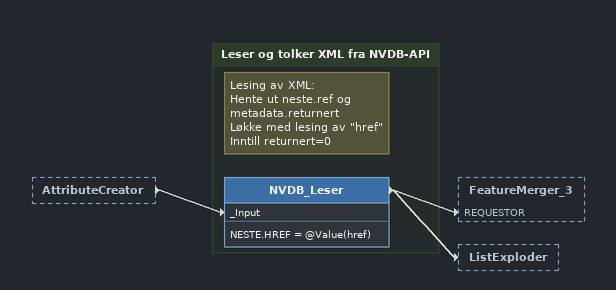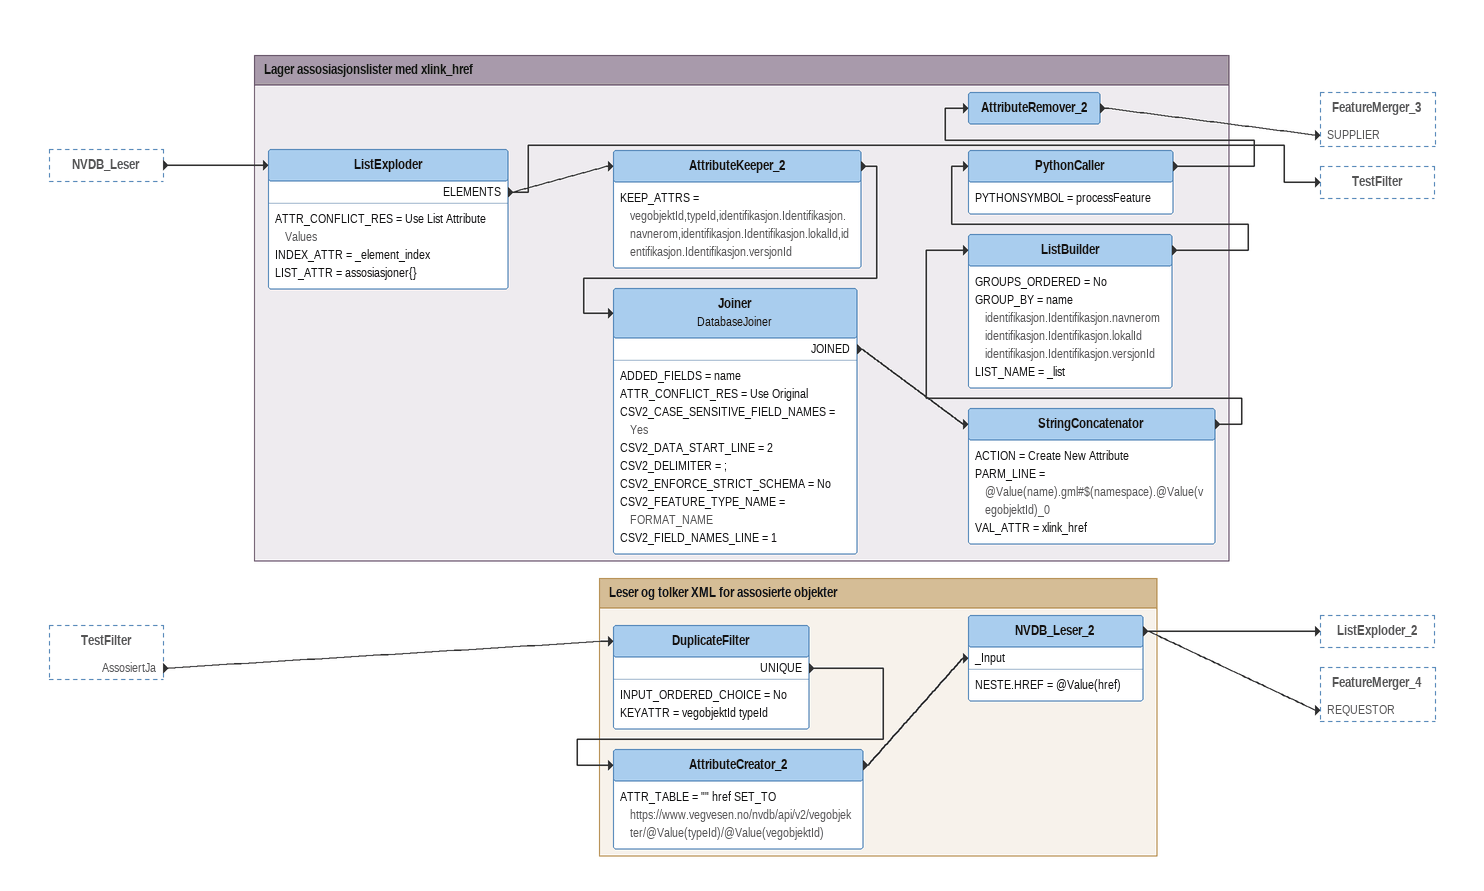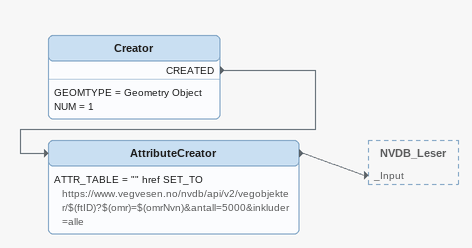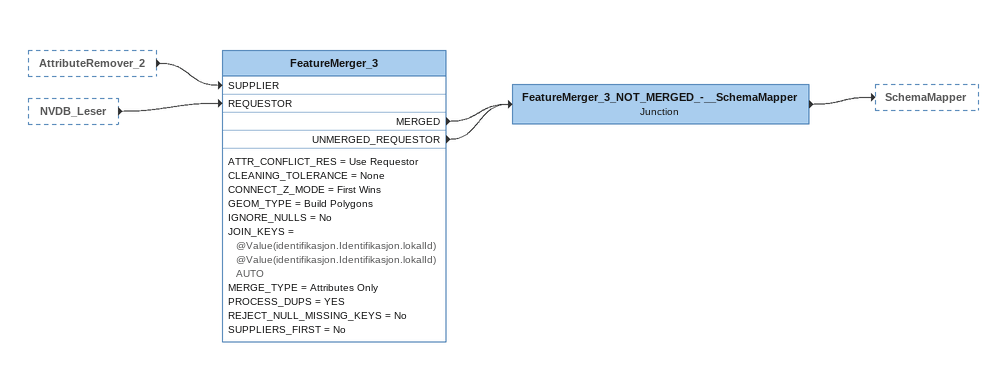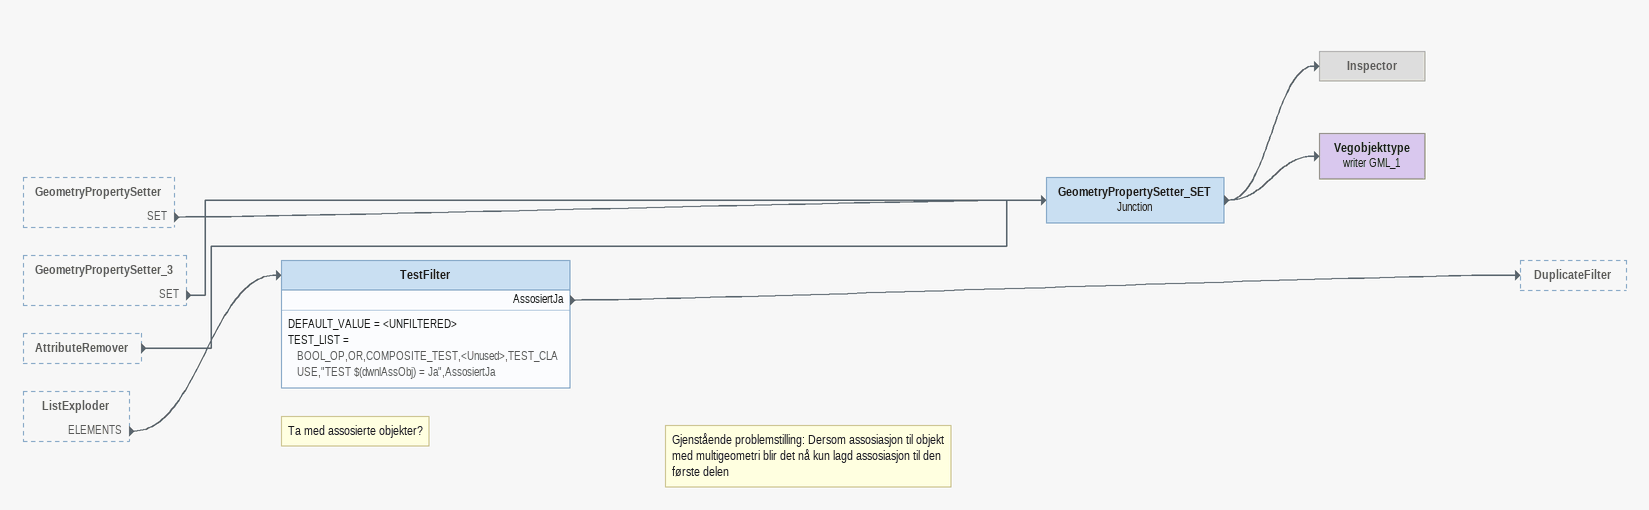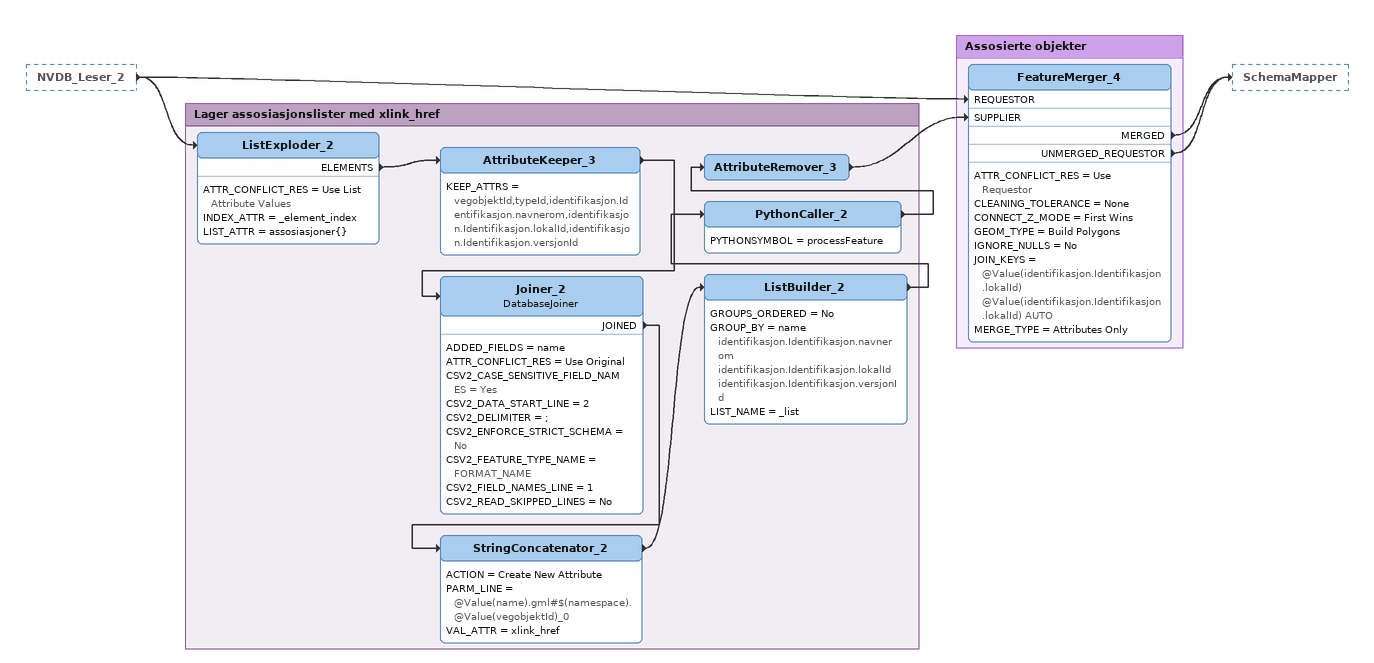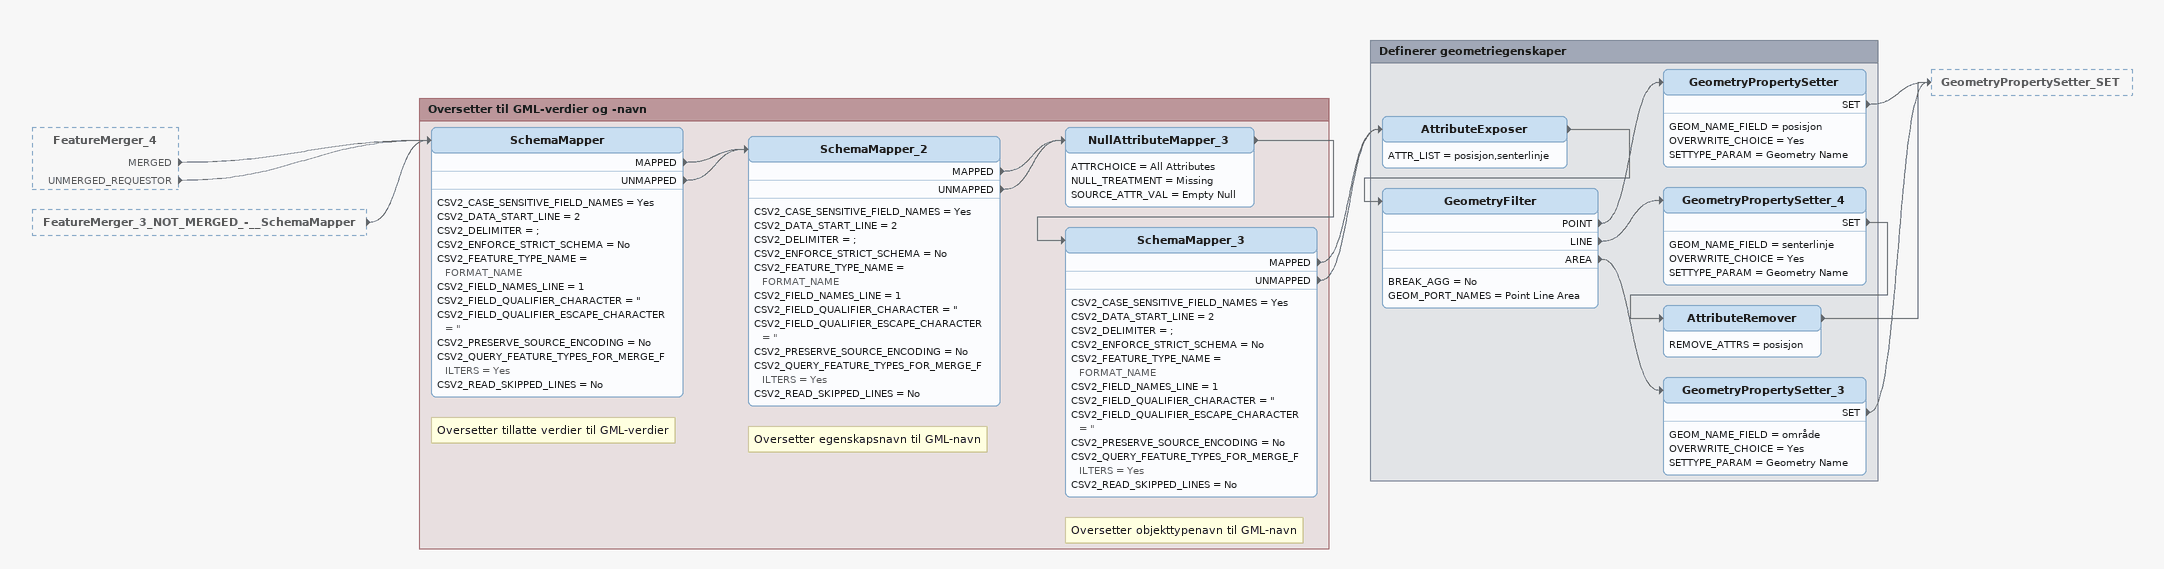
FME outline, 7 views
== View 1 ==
AttributeCreator [outside]
    -> NVDB_Leser [_Input]

Bookmark: Leser og tolker XML fra NVDB-API
Note: Lesing av XML: / Hente ut neste.ref og metadata.returnert / Løkke med lesing av "href" / Inntill returnert=0
NVDB_Leser
    NESTE.HREF = @Value(href)
    -> FeatureMerger_3 [REQUESTOR]
    -> ListExploder

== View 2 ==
NVDB_Leser [outside]
    -> ListExploder
TestFilter [outside]
    AssosiertJa -> DuplicateFilter

Bookmark: Lager assosiasjonslister med xlink_href
ListExploder
    ATTR_CONFLICT_RES = Use List Attribute Values
    INDEX_ATTR = _element_index
    LIST_ATTR = assosiasjoner{}
    ELEMENTS -> AttributeKeeper_2
    ELEMENTS -> TestFilter
AttributeKeeper_2
    KEEP_ATTRS = vegobjektId,typeId,identifikasjon.Identifikasjon.navnerom,identifikasjon.Identifikasjon.lokalId,identifikasjon.Identifikasjon.versjonId
    -> Joiner
Joiner: DatabaseJoiner
    ADDED_FIELDS = name
    ATTR_CONFLICT_RES = Use Original
    CSV2_CASE_SENSITIVE_FIELD_NAMES = Yes
    CSV2_DATA_START_LINE = 2
    CSV2_DELIMITER = ;
    CSV2_ENFORCE_STRICT_SCHEMA = No
    CSV2_FEATURE_TYPE_NAME = FORMAT_NAME
    CSV2_FIELD_NAMES_LINE = 1
    JOINED -> StringConcatenator
StringConcatenator
    ACTION = Create New Attribute
    PARM_LINE = @Value(name).gml#$(namespace).@Value(vegobjektId)_0
    VAL_ATTR = xlink_href
    -> ListBuilder
ListBuilder
    GROUPS_ORDERED = No
    GROUP_BY = name identifikasjon.Identifikasjon.navnerom identifikasjon.Identifikasjon.lokalId identifikasjon.Identifikasjon.versjonId
    LIST_NAME = _list
    -> PythonCaller
PythonCaller
    PYTHONSYMBOL = processFeature
    -> AttributeRemover_2
AttributeRemover_2
    -> FeatureMerger_3 [SUPPLIER]

Bookmark: Leser og tolker XML for assosierte objekter
DuplicateFilter
    INPUT_ORDERED_CHOICE = No
    KEYATTR = vegobjektId typeId
    UNIQUE -> AttributeCreator_2
AttributeCreator_2
    ATTR_TABLE = "" href SET_TO https://www.vegvesen.no/nvdb/api/v2/vegobjekter/@Value(typeId)/@Value(vegobjektId)
    -> NVDB_Leser_2 [_Input]
NVDB_Leser_2
    NESTE.HREF = @Value(href)
    -> ListExploder_2
    -> FeatureMerger_4 [REQUESTOR]

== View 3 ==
Creator
    GEOMTYPE = Geometry Object
    NUM = 1
    CREATED -> AttributeCreator
AttributeCreator
    ATTR_TABLE = "" href SET_TO https://www.vegvesen.no/nvdb/api/v2/vegobjekter/$(ftID)?$(omr)=$(omrNvn)&antall=5000&inkluder=alle
    -> NVDB_Leser [_Input]

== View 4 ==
AttributeRemover_2 [outside]
    -> FeatureMerger_3 [SUPPLIER]
NVDB_Leser [outside]
    -> FeatureMerger_3 [REQUESTOR]
FeatureMerger_3
    ATTR_CONFLICT_RES = Use Requestor
    CLEANING_TOLERANCE = None
    CONNECT_Z_MODE = First Wins
    GEOM_TYPE = Build Polygons
    IGNORE_NULLS = No
    JOIN_KEYS = @Value(identifikasjon.Identifikasjon.lokalId) @Value(identifikasjon.Identifikasjon.lokalId) AUTO
    MERGE_TYPE = Attributes Only
    PROCESS_DUPS = YES
    REJECT_NULL_MISSING_KEYS = No
    SUPPLIERS_FIRST = No
    MERGED -> FeatureMerger_3_NOT_MERGED_-__SchemaMapper
    UNMERGED_REQUESTOR -> FeatureMerger_3_NOT_MERGED_-__SchemaMapper
FeatureMerger_3_NOT_MERGED_-__SchemaMapper: Junction
    -> SchemaMapper

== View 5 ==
GeometryPropertySetter [outside]
    SET -> GeometryPropertySetter_SET
GeometryPropertySetter_3 [outside]
    SET -> GeometryPropertySetter_SET
AttributeRemover [outside]
    -> GeometryPropertySetter_SET
ListExploder [outside]
    ELEMENTS -> TestFilter
Note: Ta med assosierte objekter?
Note: Gjenstående problemstilling: Dersom assosiasjon til objekt med multigeometri blir det nå kun lagd assosiasjon til den første delen
TestFilter
    DEFAULT_VALUE = <UNFILTERED>
    TEST_LIST = BOOL_OP,OR,COMPOSITE_TEST,<Unused>,TEST_CLAUSE,"TEST $(dwnlAssObj) = Ja",AssosiertJa
    AssosiertJa -> DuplicateFilter
GeometryPropertySetter_SET: Junction
    -> Vegobjekttype (writer GML_1)
    -> Inspector
Inspector [off]
Vegobjekttype (writer GML_1)

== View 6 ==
NVDB_Leser_2 [outside]
    -> ListExploder_2
    -> FeatureMerger_4 [REQUESTOR]

Bookmark: Lager assosiasjonslister med xlink_href
ListExploder_2
    ATTR_CONFLICT_RES = Use List Attribute Values
    INDEX_ATTR = _element_index
    LIST_ATTR = assosiasjoner{}
    ELEMENTS -> AttributeKeeper_3
AttributeKeeper_3
    KEEP_ATTRS = vegobjektId,typeId,identifikasjon.Identifikasjon.navnerom,identifikasjon.Identifikasjon.lokalId,identifikasjon.Identifikasjon.versjonId
    -> Joiner_2
Joiner_2: DatabaseJoiner
    ADDED_FIELDS = name
    ATTR_CONFLICT_RES = Use Original
    CSV2_CASE_SENSITIVE_FIELD_NAMES = Yes
    CSV2_DATA_START_LINE = 2
    CSV2_DELIMITER = ;
    CSV2_ENFORCE_STRICT_SCHEMA = No
    CSV2_FEATURE_TYPE_NAME = FORMAT_NAME
    CSV2_FIELD_NAMES_LINE = 1
    CSV2_READ_SKIPPED_LINES = No
    JOINED -> StringConcatenator_2
StringConcatenator_2
    ACTION = Create New Attribute
    PARM_LINE = @Value(name).gml#$(namespace).@Value(vegobjektId)_0
    VAL_ATTR = xlink_href
    -> ListBuilder_2
ListBuilder_2
    GROUPS_ORDERED = No
    GROUP_BY = name identifikasjon.Identifikasjon.navnerom identifikasjon.Identifikasjon.lokalId identifikasjon.Identifikasjon.versjonId
    LIST_NAME = _list
    -> PythonCaller_2
PythonCaller_2
    PYTHONSYMBOL = processFeature
    -> AttributeRemover_3
AttributeRemover_3
    -> FeatureMerger_4 [SUPPLIER]

Bookmark: Assosierte objekter
FeatureMerger_4
    ATTR_CONFLICT_RES = Use Requestor
    CLEANING_TOLERANCE = None
    CONNECT_Z_MODE = First Wins
    GEOM_TYPE = Build Polygons
    IGNORE_NULLS = No
    JOIN_KEYS = @Value(identifikasjon.Identifikasjon.lokalId) @Value(identifikasjon.Identifikasjon.lokalId) AUTO
    MERGE_TYPE = Attributes Only
    MERGED -> SchemaMapper
    UNMERGED_REQUESTOR -> SchemaMapper

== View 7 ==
FeatureMerger_4 [outside]
    MERGED -> SchemaMapper
    UNMERGED_REQUESTOR -> SchemaMapper
FeatureMerger_3_NOT_MERGED_-__SchemaMapper [outside]
    -> SchemaMapper

Bookmark: Oversetter til GML-verdier og -navn
Note: Oversetter tillatte verdier til GML-verdier
SchemaMapper
    CSV2_CASE_SENSITIVE_FIELD_NAMES = Yes
    CSV2_DATA_START_LINE = 2
    CSV2_DELIMITER = ;
    CSV2_ENFORCE_STRICT_SCHEMA = No
    CSV2_FEATURE_TYPE_NAME = FORMAT_NAME
    CSV2_FIELD_NAMES_LINE = 1
    CSV2_FIELD_QUALIFIER_CHARACTER = "
    CSV2_FIELD_QUALIFIER_ESCAPE_CHARACTER = "
    CSV2_PRESERVE_SOURCE_ENCODING = No
    CSV2_QUERY_FEATURE_TYPES_FOR_MERGE_FILTERS = Yes
    CSV2_READ_SKIPPED_LINES = No
    MAPPED -> SchemaMapper_2
    UNMAPPED -> SchemaMapper_2
Note: Oversetter egenskapsnavn til GML-navn
SchemaMapper_2
    CSV2_CASE_SENSITIVE_FIELD_NAMES = Yes
    CSV2_DATA_START_LINE = 2
    CSV2_DELIMITER = ;
    CSV2_ENFORCE_STRICT_SCHEMA = No
    CSV2_FEATURE_TYPE_NAME = FORMAT_NAME
    CSV2_FIELD_NAMES_LINE = 1
    CSV2_FIELD_QUALIFIER_CHARACTER = "
    CSV2_FIELD_QUALIFIER_ESCAPE_CHARACTER = "
    CSV2_PRESERVE_SOURCE_ENCODING = No
    CSV2_QUERY_FEATURE_TYPES_FOR_MERGE_FILTERS = Yes
    CSV2_READ_SKIPPED_LINES = No
    MAPPED -> NullAttributeMapper_3
    UNMAPPED -> NullAttributeMapper_3
NullAttributeMapper_3
    ATTRCHOICE = All Attributes
    NULL_TREATMENT = Missing
    SOURCE_ATTR_VAL = Empty Null
    -> SchemaMapper_3
Note: Oversetter objekttypenavn til GML-navn
SchemaMapper_3
    CSV2_CASE_SENSITIVE_FIELD_NAMES = Yes
    CSV2_DATA_START_LINE = 2
    CSV2_DELIMITER = ;
    CSV2_ENFORCE_STRICT_SCHEMA = No
    CSV2_FEATURE_TYPE_NAME = FORMAT_NAME
    CSV2_FIELD_NAMES_LINE = 1
    CSV2_FIELD_QUALIFIER_CHARACTER = "
    CSV2_FIELD_QUALIFIER_ESCAPE_CHARACTER = "
    CSV2_PRESERVE_SOURCE_ENCODING = No
    CSV2_QUERY_FEATURE_TYPES_FOR_MERGE_FILTERS = Yes
    CSV2_READ_SKIPPED_LINES = No
    MAPPED -> AttributeExposer
    UNMAPPED -> AttributeExposer

Bookmark: Definerer geometriegenskaper
AttributeExposer
    ATTR_LIST = posisjon,senterlinje
    -> GeometryFilter
GeometryFilter
    BREAK_AGG = No
    GEOM_PORT_NAMES = Point Line Area
    POINT -> GeometryPropertySetter
    LINE -> GeometryPropertySetter_4
    AREA -> GeometryPropertySetter_3
GeometryPropertySetter
    GEOM_NAME_FIELD = posisjon
    OVERWRITE_CHOICE = Yes
    SETTYPE_PARAM = Geometry Name
    SET -> GeometryPropertySetter_SET
GeometryPropertySetter_4
    GEOM_NAME_FIELD = senterlinje
    OVERWRITE_CHOICE = Yes
    SETTYPE_PARAM = Geometry Name
    SET -> AttributeRemover
AttributeRemover
    REMOVE_ATTRS = posisjon
    -> GeometryPropertySetter_SET
GeometryPropertySetter_3
    GEOM_NAME_FIELD = område
    OVERWRITE_CHOICE = Yes
    SETTYPE_PARAM = Geometry Name
    SET -> GeometryPropertySetter_SET
